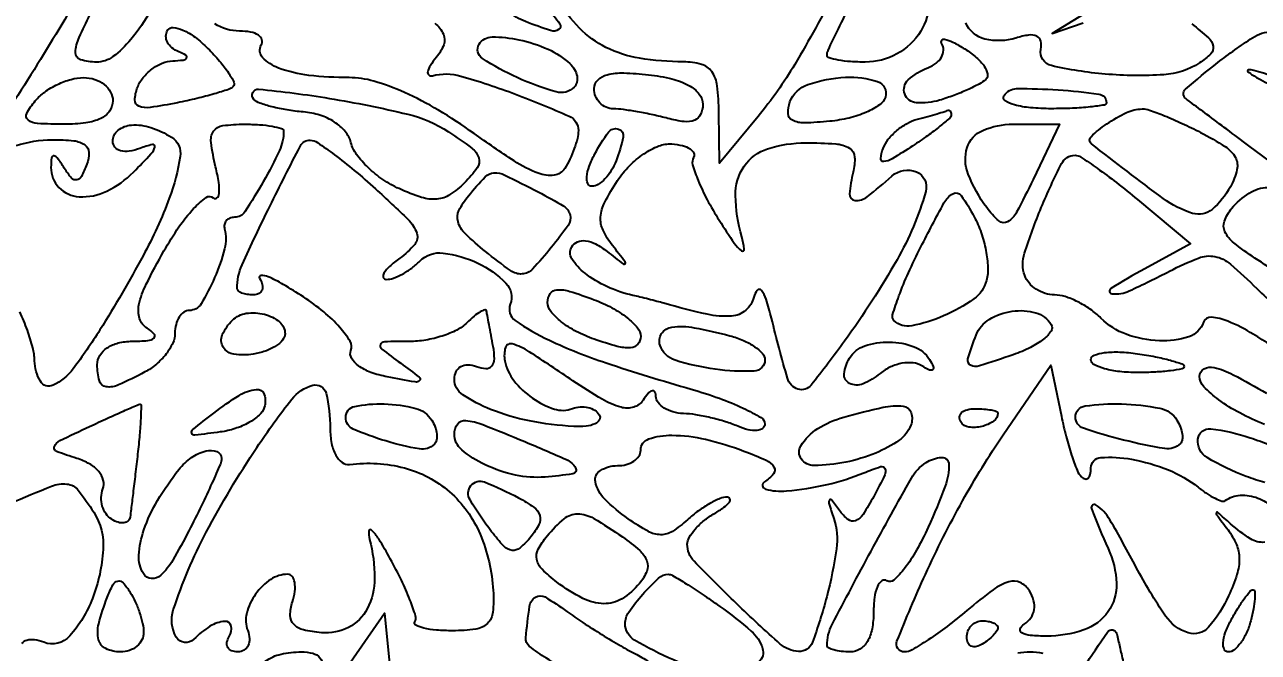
# Model space of a CAD drawing. Header units: inches. Extents: x -279 to 561, y -345 to 342.
# Drawn here: x -208.849 to -208.267, y -300.081 to -299.784 of the extents above; entities that cross this region are included whole.
import ezdxf

# ---------------------------------------------------------------- set-up
doc = ezdxf.new("R2010")
doc.units = ezdxf.units.IN
doc.header["$LTSCALE"] = 0.5
doc.header["$MEASUREMENT"] = 0
doc.layers.add('S-DIM', color=7, linetype='Continuous')
doc.styles.get("Standard").update_dxf_attribs({"font": 'arial.ttf'})
doc.dimstyles.get("Standard").update_dxf_attribs({"dimtxt": 0.18, "dimasz": 0.18, "dimexe": 0.18, "dimexo": 0.0625, "dimgap": 0.09, "dimtad": 0, "dimtih": 1, "dimtoh": 1, "dimzin": 0, "dimdsep": 46, "dimtxsty": 'Standard', "dimcen": 0.09, "dimadec": 0, "dimazin": 0, "dimtfac": 1, "dimtofl": 0, "dimtmove": 0, "dimatfit": 3, "dimfxl": 1, "dimtolj": 1, "dimtzin": 0, "dimarcsym": 0})

# ---------------------------------------------------------------- blocks, each defined once
blk = doc.blocks.new('*D1071')
at = {"color": 0, "linetype": 'ByBlock', "lineweight": -2, "transparency": 16777216}
for p, q in [((558.65223, 342.27878), (558.65223, 342.47294)), ((560.65223, 342.27878), (560.65223, 342.47294)), ((558.83223, 342.29294), (559.17223, 342.29294)), ((560.47223, 342.29294), (560.13223, 342.29294))]:
    blk.add_line(p, q, dxfattribs=at)
at = {"color": 0, "linetype": 'ByBlock', "transparency": 16777216}
for points in [[(558.83223, 342.32294), (558.83223, 342.26294), (558.65223, 342.29294)], [(560.47223, 342.32294), (560.47223, 342.26294), (560.65223, 342.29294)]]:
    blk.add_solid(points, dxfattribs=at)
at = {"layer": 'Defpoints', "color": 0, "linetype": 'ByBlock', "transparency": 16777216}
for p in [(560.65223, 342.29294), (558.65223, 342.21628), (560.65223, 342.21628)]:
    blk.add_point(p, dxfattribs=at)
at = {"layer": 'Defpoints', "color": 0, "ltscale": 0.5, "transparency": 16777216}
for p in [(-209.5, -305.36), (-209.5, -305.81), (-209.5, -305.81)]:
    blk.add_point(p, dxfattribs=at)
at = {"layer": 'S-DIM', "color": 0, "lineweight": -2, "ltscale": 0.5, "transparency": 16777216}
for p, q in [((-209.5, -305.18), (-209.5, -305)), ((-209.5625, -305.36), (-209.68, -305.36)), ((-209.5625, -305.81), (-209.68, -305.81)), ((-209.5, -305.99), (-209.5, -306.17))]:
    blk.add_line(p, q, dxfattribs=at)
at = {"layer": 'S-DIM', "color": 0, "ltscale": 0.5, "transparency": 16777216}
for points in [[(-209.53, -305.18), (-209.47, -305.18), (-209.5, -305.36)], [(-209.53, -305.99), (-209.47, -305.99), (-209.5, -305.81)]]:
    blk.add_solid(points, dxfattribs=at)
at = {"color": 0, "linetype": 'ByBlock', "transparency": 16777216, "insert": (559.65223, 342.29294), "char_height": 0.18, "attachment_point": 5}
blk.add_mtext('\\A1;2.0000', dxfattribs=at)
at = {"layer": 'S-DIM', "color": 0, "ltscale": 0.5, "transparency": 16777216, "insert": (-209.5, -305.585), "char_height": 0.18, "attachment_point": 5}
blk.add_mtext('\\A1;0.45', dxfattribs=at)

msp = doc.modelspace()

# ---------------------------------------------------------------- linework, layer by layer
for points in [[(-205.72684, -301.74723, -0.00001), (-206.54741, -301.74907, -0.000412), (-207.55736, -301.75049, -0.000144), (-209.00903, -301.75091), (-212.29486, -301.75091)], [(-212.24724, -301.73259), (-208.98522, -301.73443, -0.000146), (-207.54475, -301.73566, -0.000415), (-206.54191, -301.73765, -0.00001), (-205.72683, -301.73995, -0.41338)], [(-208.8206, -299.76514, -0.01157), (-208.84322, -299.80329, -0.004626), (-208.86787, -299.84196, -0.250576)], [(-208.46666, -299.76841, -0.017303), (-208.48575, -299.80318, -0.038837), (-208.5031, -299.82776), (-208.52131, -299.84974), (-208.52157, -299.82593, 0.026056), (-208.52237, -299.81331, 0.124576), (-208.52492, -299.80662, 0.175622), (-208.52982, -299.80318, 0.064669), (-208.53832, -299.80202, -0.039001), (-208.55903, -299.80028, -0.074865), (-208.57485, -299.79518, -0.083725), (-208.58732, -299.78613, -0.060627), (-208.59779, -299.77249, -0.02038)], [(-208.78963, -299.77788, -0.039888), (-208.79912, -299.7915, -0.059856), (-208.80753, -299.79954, -0.162266), (-208.81526, -299.80212, -0.074307), (-208.82285, -299.80099, -0.345846), (-208.82521, -299.79759, -0.093935), (-208.82343, -299.79048, -0.004962), (-208.81336, -299.76921, -0.015739)], [(-208.42251, -299.77375, -0.142613), (-208.42635, -299.78756, -0.12764), (-208.43754, -299.79823, -0.127767), (-208.4525, -299.80212, -0.017064), (-208.45942, -299.80188, -0.027804), (-208.46525, -299.80116, -0.026877), (-208.4696, -299.80013, -0.332466), (-208.47055, -299.79885, -0.110964), (-208.47004, -299.79657, -0.00249), (-208.46517, -299.78641, -0.005495), (-208.45926, -299.77456, -0.003675)], [(-208.34967, -299.77961), (-208.36432, -299.78857), (-208.34967, -299.78353, -0.014918)], [(-208.65558, -299.78379, -0.119306), (-208.6516, -299.78894, -0.196251), (-208.65144, -299.79393, -0.084786), (-208.65482, -299.7998, 0.027717), (-208.65773, -299.80372, 0.090516), (-208.65899, -299.80668, 0.287276), (-208.65846, -299.80817, 0.235796), (-208.65678, -299.80853, -0.133978), (-208.64336, -299.8087, -0.020088), (-208.61754, -299.81724, -0.015252), (-208.59221, -299.82765, -0.299603), (-208.58789, -299.83442, -0.056594), (-208.58837, -299.83818, -0.025464), (-208.5898, -299.84296, -0.024817), (-208.59184, -299.8479, -0.030921), (-208.59424, -299.85226, -0.22285), (-208.59933, -299.85551, -0.124583), (-208.60678, -299.85461, -0.053316), (-208.61823, -299.84875, -0.010747), (-208.63713, -299.83578, 0.021437), (-208.65393, -299.82477, 0.029362), (-208.66997, -299.81644, 0.033514), (-208.68439, -299.81113, 0.07158), (-208.69611, -299.80945, -0.028636), (-208.71506, -299.80836, -0.060631), (-208.72933, -299.80493, -0.115949), (-208.7369, -299.79989, -0.33859), (-208.73749, -299.79403, 0.218001), (-208.73718, -299.79155, 0.175901), (-208.73883, -299.78939, 0.097749), (-208.74254, -299.78794, 0.04492), (-208.74774, -299.78747, -0.143968), (-208.7595, -299.78401, -0.19168)], [(-208.29842, -299.78412, -0.01983), (-208.29061, -299.79064, -0.160964), (-208.28835, -299.79464, -0.251985), (-208.28944, -299.7982, -0.0511), (-208.29476, -299.80249, -0.128827), (-208.31164, -299.80808, -0.037257), (-208.33932, -299.80777, -0.035274), (-208.3647, -299.80378, -0.407841), (-208.36963, -299.79607, 0.110472), (-208.36969, -299.79217, 0.2317), (-208.37158, -299.78989, 0.144051), (-208.37542, -299.78936, 0.039947), (-208.38142, -299.79074, -0.137388), (-208.39601, -299.79124, -0.235554), (-208.4051, -299.78356, -0.15355)], [(-208.24447, -299.86169), (-208.27143, -299.84164, -0.000195), (-208.28196, -299.83379, -0.000279), (-208.29131, -299.82682, -0.000151), (-208.29921, -299.82092, -0.004237), (-208.30126, -299.81936, -0.470537), (-208.3014, -299.81494, -0.015951), (-208.28614, -299.80231, -0.020113), (-208.26977, -299.79063, -0.138627), (-208.26045, -299.78771, -0.083125)], [(-208.23356, -299.81616, -0.00985), (-208.26908, -299.80607, 0.102547), (-208.27166, -299.80583, 0.676216), (-208.2719, -299.80668, 0.039315), (-208.2672, -299.80971, 0.007333), (-208.25809, -299.81444, -0.000656)], [(-208.85312, -299.8415, -0.080787), (-208.8362, -299.83875, -0.024674), (-208.82595, -299.83926, -0.130005), (-208.82071, -299.84121, -0.238396), (-208.81882, -299.84478, -0.096623), (-208.8198, -299.85036, -0.027745), (-208.82238, -299.8561, -0.234956), (-208.8246, -299.85773, -0.265879), (-208.82703, -299.85684, -0.034191), (-208.83045, -299.85219, 0.01329), (-208.83374, -299.84729, 0.226719), (-208.83539, -299.84638, 0.398663), (-208.83647, -299.84729, 0.025581), (-208.83676, -299.8518, 0.198281), (-208.83297, -299.8613, 0.187715), (-208.82347, -299.86564, 0.127867), (-208.81034, -299.86302, 0.085107), (-208.79779, -299.85405, 0.006668), (-208.78955, -299.84549, 0.122551), (-208.78773, -299.84223, 0.567214), (-208.78886, -299.84105, 0.033075), (-208.79474, -299.84282, -0.050516), (-208.79982, -299.84417, -0.102582), (-208.80392, -299.84398, -0.15667), (-208.80655, -299.84232, -0.176317), (-208.80756, -299.83954, -0.227086), (-208.80505, -299.83429, -0.15308), (-208.79876, -299.83182, -0.09791), (-208.78963, -299.83297, -0.061342), (-208.77988, -299.83759, -0.299162), (-208.77576, -299.84672, -0.049593), (-208.7809, -299.86633, -0.035595), (-208.79328, -299.89355, -0.014717), (-208.81365, -299.92853, -0.022985), (-208.82632, -299.94693, -0.120299), (-208.83579, -299.95463, -0.389342), (-208.84174, -299.95279, -0.127834), (-208.84445, -299.94315, 0.05889), (-208.84531, -299.93696, 0.023119), (-208.84788, -299.92872, 0.0225), (-208.85151, -299.91997, 0.026078)], [(-208.25275, -299.94138, 0.013102), (-208.26939, -299.93055, 0.040347), (-208.28136, -299.92447, 0.073962), (-208.28926, -299.92252, 0.349015), (-208.29291, -299.9249, -0.237892), (-208.2998, -299.93174, -0.088737), (-208.3137, -299.93367, -0.077326), (-208.32936, -299.9306, -0.109822), (-208.3413, -299.923, 0.043528), (-208.34631, -299.9188, 0.036555), (-208.35226, -299.91524, 0.03807), (-208.35822, -299.9128, 0.078418), (-208.36319, -299.91201, -0.077375), (-208.36759, -299.91133, -0.067179), (-208.37182, -299.90932, -0.06947), (-208.37523, -299.90636, -0.096234), (-208.37725, -299.90286, -0.162339), (-208.37736, -299.89228, -0.021107), (-208.36944, -299.87081, -0.017687), (-208.35986, -299.84998, -0.283313), (-208.35353, -299.84608, -0.147827), (-208.35079, -299.84691, -0.007567), (-208.34305, -299.85223, -0.01152), (-208.33397, -299.85899, -0.008056), (-208.32404, -299.86701), (-208.29896, -299.88795), (-208.32065, -299.89969, 0.015287), (-208.33661, -299.90897, 0.718085), (-208.33602, -299.91147, 0.132114), (-208.32795, -299.91009, 0.011298), (-208.30892, -299.90079, -0.025021), (-208.29531, -299.89459, -0.144514), (-208.28753, -299.89389, -0.129341), (-208.28017, -299.89748, -0.018502), (-208.26777, -299.909, 0.029491), (-208.25856, -299.91718, 0.018299)], [(-208.26394, -300.02877, -0.163304), (-208.27078, -300.02709, -0.040978), (-208.28008, -300.02008, 0.002059), (-208.28618, -300.01469, 0.507008), (-208.2868, -300.01482, 0.269271), (-208.28669, -300.01574, 0.001572), (-208.28133, -300.02292, -0.061049), (-208.27737, -300.0298, -0.098058), (-208.276, -300.0364, -0.079892), (-208.27714, -300.04397, -0.029594), (-208.28103, -300.05406, -0.071205), (-208.29046, -300.06878, -0.297878), (-208.30008, -300.07154, -0.170968), (-208.31082, -300.06359, -0.026661), (-208.32462, -300.04061, 0.009096), (-208.33704, -300.0182, 0.1146), (-208.34361, -300.01118, 0.73185), (-208.34577, -300.0129, 0.015363), (-208.33788, -300.03173, -0.09677), (-208.33396, -300.04814, -0.165516), (-208.33789, -300.06151, -0.156985), (-208.3494, -300.07016, -0.085029), (-208.36705, -300.07308, -0.021432), (-208.37455, -300.07271, -0.101788), (-208.37864, -300.07147, -0.37485), (-208.37934, -300.06961, -0.16227), (-208.37753, -300.06739, 0.096734), (-208.37436, -300.06438, 0.116042), (-208.37281, -300.06058, 0.106517), (-208.37305, -300.05623, 0.071572), (-208.37504, -300.05165, 0.143998), (-208.37941, -300.04774, 0.190331), (-208.38468, -300.04737, 0.083483), (-208.39215, -300.0512, 0.014798), (-208.40452, -300.061, -0.012479), (-208.41387, -300.06848, -0.016459), (-208.42277, -300.07479, -0.013907), (-208.4304, -300.07953, -0.132807), (-208.43407, -300.08052, -0.529733), (-208.43753, -300.07543, -0.01245), (-208.42414, -300.04399, -0.019606), (-208.40662, -300.00923, -0.023462), (-208.38737, -299.97804), (-208.36489, -299.94516), (-208.35996, -299.96926, 0.013132), (-208.35774, -299.97881, 0.016125), (-208.35515, -299.9876, 0.014636), (-208.35255, -299.99477, 0.102381), (-208.35052, -299.99786, 0.130053), (-208.34881, -299.99885, 0.259236), (-208.34733, -299.99849, 0.155579), (-208.34632, -299.99671, 0.051774), (-208.34601, -299.99368, -0.394754), (-208.34142, -299.98878, -0.061239), (-208.32687, -299.98959, -0.051608), (-208.30945, -299.99461, -0.071624), (-208.29543, -300.00277, 0.021517), (-208.29131, -300.00576, 0.031565), (-208.28742, -300.00799, 0.032424), (-208.28419, -300.00933, 0.242959), (-208.28261, -300.00909, -0.144839), (-208.27554, -300.00661, -0.102208), (-208.26718, -300.0079, -0.110981), (-208.26053, -300.01225, -0.195221)], [(-208.26405, -299.97312, -0.027912), (-208.2758, -299.96774, -0.037414), (-208.28571, -299.96151, -0.041184), (-208.29275, -299.95536, -0.195084), (-208.29472, -299.9505, -0.26889), (-208.29262, -299.94688, -0.193848), (-208.28789, -299.94622, -0.060144), (-208.27885, -299.94969, -0.011), (-208.26317, -299.95842, 0.020587)], [(-208.2639, -300.00056, -0.023337), (-208.27275, -299.99769, -0.044373), (-208.29113, -299.98881, -0.290885), (-208.29553, -299.98009, -0.420135), (-208.28944, -299.97521, -0.051163), (-208.27091, -299.9794, -0.011387), (-208.26123, -299.9829, -0.011785)], [(-208.85614, -300.01048, -0.007827), (-208.83644, -300.00227, -0.12141), (-208.82923, -300.00128, -0.201545), (-208.82393, -300.00419, -0.028235), (-208.81657, -300.01462, -0.156915), (-208.81212, -300.03225, -0.075679), (-208.81716, -300.05526, -0.089045), (-208.82788, -300.07298, -0.313583), (-208.84013, -300.076, 0.05567), (-208.84449, -300.07486, 0.099731), (-208.84817, -300.07506, 0.14698), (-208.85059, -300.07653, 0.185433)], [(-208.70327, -300.09665), (-208.67935, -300.0622), (-208.67706, -300.08601, 0.028533)], [(-208.36043, -300.10478, -0.006913), (-208.33817, -300.07116, -0.64971), (-208.33383, -300.07195, -0.00371), (-208.33312, -300.07494, -0.000468), (-208.33166, -300.08142, -0.00055), (-208.32994, -300.08911, -0.000457)], [(-208.38055, -300.08098, -0.039451), (-208.3747, -300.08052, -0.053159), (-208.36879, -300.08115, -0.108544)]]:
    msp.add_lwpolyline(points, format="xyb")
for points in [[(-208.60243, -299.77648, -0.022736), (-208.59664, -299.78414, -0.425932), (-208.59719, -299.7868, -0.224183), (-208.60096, -299.78726, -0.011554), (-208.61282, -299.78302, -0.045844), (-208.61725, -299.78084, -0.052351), (-208.621, -299.77796, -0.059761), (-208.62357, -299.77486, -0.144282), (-208.62441, -299.77203, -0.217383), (-208.6222, -299.7672, -0.232619), (-208.61721, -299.76589, -0.115644), (-208.60991, -299.76923, -0.05453)], [(-208.75071, -299.81364, -0.116939), (-208.75296, -299.81503, -0.009318), (-208.75969, -299.81712, -0.012216), (-208.76791, -299.81929, -0.009057), (-208.77709, -299.8213, -0.013217), (-208.7899, -299.82351, -0.128723), (-208.79532, -299.82291, -0.325282), (-208.79719, -299.82, -0.078087), (-208.79592, -299.81405, -0.077896), (-208.79327, -299.80945, -0.062099), (-208.78915, -299.80546, -0.063014), (-208.78425, -299.80265, -0.08662), (-208.77931, -299.80154, 0.018402), (-208.77439, -299.80112, 0.21977), (-208.77281, -299.80015, 0.431679), (-208.77311, -299.7989, 0.035357), (-208.77647, -299.79725, -0.075424), (-208.77969, -299.79535, -0.103012), (-208.7818, -299.79274, -0.121836), (-208.78249, -299.78985, -0.136963), (-208.7817, -299.78711, -0.283138), (-208.77905, -299.78578, -0.08458), (-208.77449, -299.78697, -0.057249), (-208.76876, -299.79039, -0.033186), (-208.76273, -299.79567, -0.018686), (-208.75719, -299.80164, -0.030308), (-208.75301, -299.80714, -0.031071), (-208.75039, -299.81165, -0.323258)], [(-208.59193, -299.80282, -0.070757), (-208.58967, -299.80562, -0.088779), (-208.5885, -299.80873, -0.104175), (-208.58857, -299.81166, -0.139244), (-208.58986, -299.81397, -0.273147), (-208.59843, -299.81618, -0.03616), (-208.61675, -299.80943, -0.038185), (-208.63318, -299.80041, -0.406957), (-208.63469, -299.79365, -0.258897), (-208.62858, -299.79023, -0.053869), (-208.6159, -299.79155, -0.052125), (-208.60219, -299.79602, -0.082973)], [(-208.39564, -299.81027, -0.062778), (-208.39875, -299.81247, -0.016453), (-208.40424, -299.81516, -0.016447), (-208.41074, -299.81784, -0.016173), (-208.41744, -299.82011, -0.091571), (-208.42834, -299.82132, -0.296275), (-208.43388, -299.81713, -0.303834), (-208.43223, -299.81049, -0.093093), (-208.42298, -299.80479, 0.069897), (-208.41912, -299.80265, 0.100161), (-208.41653, -299.79973, 0.123686), (-208.41561, -299.79652, 0.147883), (-208.41642, -299.79349, -0.27983), (-208.41643, -299.79187, -0.323659), (-208.41504, -299.79127, -0.066307), (-208.41117, -299.79269, -0.018577), (-208.40557, -299.7959, -0.0371), (-208.40011, -299.7999, -0.065041), (-208.39637, -299.80405, -0.099755), (-208.39481, -299.80768, -0.265231)], [(-208.80756, -299.82044, -0.155054), (-208.80909, -299.82523, -0.127596), (-208.81321, -299.82871, -0.080891), (-208.82025, -299.83079, -0.031255), (-208.83044, -299.83143, -0.012361), (-208.84314, -299.83111, -0.15744), (-208.84755, -299.82944, -0.362514), (-208.84818, -299.82634, -0.049622), (-208.84419, -299.82044, -0.063393), (-208.83969, -299.81623, -0.044279), (-208.83371, -299.81268, -0.044533), (-208.82725, -299.81025, -0.067559), (-208.82132, -299.80945, -0.078397), (-208.81606, -299.81028, -0.090529), (-208.8116, -299.81268, -0.100781), (-208.80862, -299.81625, -0.124374)], [(-208.52916, -299.82209, -0.106143), (-208.53018, -299.82684, -0.193792), (-208.533, -299.82954, -0.125814), (-208.53796, -299.8302, -0.035852), (-208.54565, -299.82872, 0.011611), (-208.55263, -299.82702, 0.010252), (-208.55998, -299.82557, 0.010353), (-208.56666, -299.82453, 0.030524), (-208.57129, -299.8242, -0.102743), (-208.57479, -299.82343, -0.097674), (-208.57776, -299.82133, -0.095876), (-208.57975, -299.81822, -0.094919), (-208.58045, -299.81458, -0.203909), (-208.57875, -299.81058, -0.12998), (-208.57426, -299.80808, -0.069314), (-208.56647, -299.80722, -0.022147), (-208.55481, -299.80806, -0.030046), (-208.54374, -299.81003, -0.066213), (-208.53575, -299.81312, -0.098639), (-208.53089, -299.81718, -0.170803)], [(-208.44303, -299.8186, -0.163074), (-208.44578, -299.82229, -0.048786), (-208.45197, -299.82575, -0.043201), (-208.46014, -299.8285, -0.03522), (-208.46923, -299.83005, -0.017396), (-208.48121, -299.83082, -0.121143), (-208.4869, -299.82959, -0.277676), (-208.48896, -299.82642, -0.100458), (-208.48803, -299.8209, -0.221847), (-208.47954, -299.8127, -0.070179), (-208.4618, -299.80927, -0.093805), (-208.44668, -299.81134, -0.412444)], [(-208.64918, -299.83498, -0.016534), (-208.63819, -299.84272, -0.156272), (-208.6349, -299.84737, -0.235449), (-208.63565, -299.85206, -0.041274), (-208.6416, -299.85909, -0.05191), (-208.64846, -299.86466, -0.12279), (-208.65464, -299.8668, -0.101075), (-208.66186, -299.86598, -0.028465), (-208.67249, -299.86185, -0.043666), (-208.68013, -299.85753, -0.040344), (-208.68712, -299.85184, -0.042847), (-208.69252, -299.84572, -0.095379), (-208.69518, -299.84014, 0.110936), (-208.6979, -299.83488, 0.075265), (-208.70297, -299.8304, 0.066688), (-208.70981, -299.82719, 0.055973), (-208.71767, -299.82564, -0.019108), (-208.7253, -299.82471, -0.022565), (-208.73242, -299.82324, -0.022187), (-208.73823, -299.82148, -0.115625), (-208.74104, -299.81969, -0.697417), (-208.73875, -299.81491, -0.018037), (-208.70537, -299.81923, -0.017151), (-208.66842, -299.82669, -0.086842)], [(-208.33868, -299.82127, -0.370475), (-208.33965, -299.82239, -0.010858), (-208.34634, -299.82327, -0.016855), (-208.35476, -299.8239, -0.01019), (-208.36476, -299.8241, -0.022189), (-208.3745, -299.82367, -0.044643), (-208.38206, -299.82231, -0.075366), (-208.38652, -299.82033, -0.409969), (-208.38706, -299.81799, -0.25781), (-208.38107, -299.81463, -0.018882), (-208.36153, -299.81521, -0.017887), (-208.34221, -299.81721, -0.374035)], [(-208.41194, -299.82692, -0.215439), (-208.41266, -299.82851, -0.010136), (-208.41726, -299.83239, -0.015179), (-208.42311, -299.83685, -0.01018), (-208.43004, -299.8416, -0.008614), (-208.4398, -299.84775, -0.114505), (-208.44381, -299.84907, -0.474408), (-208.44523, -299.84762, -0.06381), (-208.44407, -299.84286, -0.07635), (-208.44162, -299.83856, -0.048783), (-208.43761, -299.83442, -0.047908), (-208.43277, -299.83105, -0.06364), (-208.4278, -299.82903, 0.002583), (-208.423, -299.82773, 0.003451), (-208.41865, -299.8265, 0.00242), (-208.41502, -299.82542, 0.035445), (-208.41378, -299.82495, -0.151297), (-208.41308, -299.82486, -0.165429), (-208.41248, -299.82518, -0.121682), (-208.41208, -299.8259, -0.066217)], [(-208.29424, -299.83534, -0.022531), (-208.28268, -299.84199, -0.126356), (-208.27785, -299.84716, -0.18784), (-208.2771, -299.85291, -0.062424), (-208.28021, -299.86098, -0.094321), (-208.28882, -299.87164, -0.25635), (-208.29802, -299.87352, -0.084662), (-208.3119, -299.86648, -0.0063), (-208.3458, -299.84065, -0.456828), (-208.34596, -299.83733, -0.040658), (-208.33859, -299.83133, -0.039608), (-208.32925, -299.82596, -0.10637), (-208.32183, -299.82421, -0.089517), (-208.31839, -299.82477, -0.011339), (-208.31131, -299.82743, -0.013006), (-208.30299, -299.83104, -0.010476)], [(-208.72697, -299.83474, -0.108307), (-208.72895, -299.84378, -0.02159), (-208.73655, -299.85857, -0.016237), (-208.74526, -299.87276, -0.252139), (-208.75013, -299.87538, 0.093154), (-208.75236, -299.8758, 0.123568), (-208.75405, -299.877, 0.130959), (-208.7549, -299.87878, 0.111678), (-208.75483, -299.88088, -0.129366), (-208.75482, -299.89019, -0.03778), (-208.75953, -299.90386, -0.03449), (-208.76591, -299.91624, -0.262145), (-208.77143, -299.91934, 0.154695), (-208.77403, -299.92017, 0.097793), (-208.77625, -299.92249, 0.080188), (-208.77775, -299.92597, 0.0618), (-208.77826, -299.93007, -0.109236), (-208.77929, -299.93474, -0.055878), (-208.78242, -299.93988, -0.051633), (-208.78701, -299.94469, -0.053689), (-208.79243, -299.94839, -0.015936), (-208.80485, -299.95453, -0.145547), (-208.81076, -299.95536, -0.298334), (-208.8139, -299.95254, -0.065247), (-208.81489, -299.94498, -0.135916), (-208.81367, -299.94059, -0.109875), (-208.81029, -299.93703, -0.088664), (-208.80502, -299.9347, -0.058106), (-208.7984, -299.93388, 0.017861), (-208.7911, -299.93357, 0.159987), (-208.78818, -299.93235, 0.426911), (-208.78809, -299.93048, 0.062442), (-208.79135, -299.92778, -0.175963), (-208.79491, -299.92317, -0.131299), (-208.79522, -299.9167, -0.062256), (-208.7918, -299.90696, -0.013588), (-208.78343, -299.89125, -0.021201), (-208.77635, -299.87993, -0.036941), (-208.76943, -299.87129, -0.045859), (-208.76355, -299.86602, -0.361386), (-208.76015, -299.86621, 0.380998), (-208.75842, -299.86625, 0.199747), (-208.75738, -299.86418, 0.057548), (-208.75759, -299.85896, 0.020082), (-208.75905, -299.85157, -0.024196), (-208.76123, -299.84005, -0.185381), (-208.76001, -299.83478, -0.214103), (-208.7557, -299.83211, -0.033163), (-208.74543, -299.83143, -0.016914), (-208.73835, -299.83167, -0.027571), (-208.73239, -299.8324, -0.026493), (-208.72795, -299.83345, -0.333316)], [(-208.37335, -299.85754, -0.009802), (-208.38109, -299.87298, -0.136242), (-208.38532, -299.87748, -0.328468), (-208.38946, -299.87711, -0.053788), (-208.39521, -299.87079, -0.0631), (-208.40395, -299.85499, -0.173122), (-208.40441, -299.84244, -0.219086), (-208.39705, -299.83434, -0.100764), (-208.38276, -299.83143), (-208.3609, -299.83143)], [(-208.57007, -299.84869, -0.045871), (-208.57234, -299.8533, -0.052368), (-208.57533, -299.85719, -0.059778), (-208.57855, -299.85986, -0.144219), (-208.58149, -299.86073, -0.301931), (-208.58339, -299.85947, -0.122555), (-208.58389, -299.85624, -0.067322), (-208.58277, -299.85132, -0.033165), (-208.58011, -299.84545, -0.035254), (-208.57368, -299.83524, -0.323285), (-208.56898, -299.83371, -0.38544), (-208.56675, -299.83757, -0.038359)], [(-208.6836, -299.86196, -0.008692), (-208.66825, -299.87641, -0.116221), (-208.66412, -299.88289, -0.266838), (-208.66511, -299.88817, -0.058035), (-208.67218, -299.89471, 0.023617), (-208.67694, -299.89856, 0.069095), (-208.67968, -299.90176, 0.226517), (-208.67992, -299.90371, 0.322753), (-208.67856, -299.90469, 0.088347), (-208.67516, -299.90408, 0.036348), (-208.67089, -299.90215, 0.034524), (-208.66649, -299.89935, 0.037406), (-208.66265, -299.89604, -0.230187), (-208.65166, -299.89224, -0.081864), (-208.63526, -299.89701, -0.088139), (-208.62208, -299.90647, -0.292771), (-208.62002, -299.91644, 0.344536), (-208.61768, -299.9241, 0.042861), (-208.60157, -299.93341, 0.029711), (-208.57483, -299.94407, 0.009974), (-208.53466, -299.95649, -0.01619), (-208.52132, -299.9608, -0.024607), (-208.51008, -299.96547, -0.021707), (-208.50161, -299.96995, -0.26625), (-208.49986, -299.97301, -0.246005), (-208.50092, -299.97502, -0.132705), (-208.50363, -299.97599, -0.079519), (-208.50777, -299.97565, -0.041631), (-208.51268, -299.97401, 0.026706), (-208.51852, -299.97187, 0.017091), (-208.5255, -299.96997, 0.017174), (-208.53249, -299.96859, 0.030501), (-208.53832, -299.968, -0.056815), (-208.54323, -299.96724, -0.073286), (-208.54741, -299.96541, -0.089776), (-208.55024, -299.96283, -0.160969), (-208.55126, -299.9599, 0.120854), (-208.5518, -299.95782, 0.3529), (-208.55308, -299.95728, 0.147367), (-208.555, -299.95852, 0.034501), (-208.55729, -299.96165, -0.180401), (-208.56171, -299.96499, -0.14109), (-208.56776, -299.96506, -0.066683), (-208.57664, -299.96128, -0.015152), (-208.59048, -299.95249, 0.005182), (-208.61107, -299.93882, 0.073041), (-208.61911, -299.93514, 0.414575), (-208.62231, -299.93689, 0.120726), (-208.62257, -299.94312, 0.117948), (-208.61828, -299.95241, 0.072315), (-208.60949, -299.96075, 0.075786), (-208.59922, -299.96588, 0.171221), (-208.59065, -299.96565, -0.074275), (-208.58703, -299.96484, -0.075515), (-208.58334, -299.96514, -0.08185), (-208.58017, -299.96646, -0.115234), (-208.57802, -299.96863, -0.265129), (-208.57794, -299.97094, -0.167457), (-208.57996, -299.97284, -0.083107), (-208.58424, -299.97397, -0.036768), (-208.5901, -299.97408, -0.034864), (-208.61093, -299.97148, -0.045965), (-208.62927, -299.96608, -0.054041), (-208.64246, -299.95912, -0.249245), (-208.64638, -299.95174, -0.111585), (-208.64558, -299.9482, -0.152811), (-208.64337, -299.94582, -0.137973), (-208.64, -299.94497, -0.084632), (-208.63596, -299.94578, 0.078244), (-208.63149, -299.94673, 0.235762), (-208.62871, -299.94553, 0.178288), (-208.62751, -299.9422, 0.045108), (-208.62807, -299.93639, -0.000424), (-208.62909, -299.93102, -0.000507), (-208.63003, -299.92597, -0.000435), (-208.63082, -299.92171, -0.003359), (-208.63117, -299.91971, 0.43315), (-208.63206, -299.91912, 0.074783), (-208.63415, -299.91996, 0.042818), (-208.63711, -299.92206, 0.020759), (-208.64052, -299.9252, -0.080133), (-208.6452, -299.92858, -0.037824), (-208.65209, -299.93141, -0.03623), (-208.65993, -299.93335, -0.042393), (-208.66757, -299.93399, 0.006342), (-208.67938, -299.93414, 0.298615), (-208.68126, -299.93545, 0.335559), (-208.6807, -299.93754, 0.007275), (-208.67173, -299.94429, -0.005963), (-208.66294, -299.95088, -0.451929), (-208.66284, -299.95245, -0.245651), (-208.6649, -299.95311, -0.003474), (-208.67809, -299.95068, -0.04046), (-208.68577, -299.94856, -0.068933), (-208.69164, -299.94544, -0.101092), (-208.69494, -299.94185, -0.231052), (-208.69525, -299.93827, 0.231652), (-208.69564, -299.9339, 0.044909), (-208.70047, -299.92733, 0.039419), (-208.70803, -299.92002, 0.027333), (-208.71761, -299.91297, 0.011918), (-208.72714, -299.90705, 0.031994), (-208.73426, -299.90344, 0.109071), (-208.73763, -299.9028, 0.577367), (-208.73833, -299.9041, -0.074847), (-208.73703, -299.90713, -0.151685), (-208.73715, -299.90969, -0.18743), (-208.73863, -299.91138, -0.121154), (-208.74119, -299.91201, -0.037528), (-208.74417, -299.91179, -0.056348), (-208.74667, -299.91112, -0.073977), (-208.74839, -299.91013, -0.228936), (-208.74895, -299.90896, -0.106711), (-208.74655, -299.89785, -0.008295), (-208.73348, -299.8702, -0.004645), (-208.71908, -299.84169, -0.290562), (-208.71441, -299.83897, -0.141244), (-208.711, -299.84009, -0.010616), (-208.70299, -299.84581, -0.014003), (-208.69362, -299.85322, -0.010171)], [(-208.5335, -299.84716, 0.213691), (-208.53395, -299.85058, 0.024581), (-208.53132, -299.85807, 0.026156), (-208.52708, -299.86709, 0.018442), (-208.52143, -299.87677, 0.007147), (-208.51436, -299.88758, 0.087015), (-208.51093, -299.89113, 0.651856), (-208.50963, -299.89038, 0.042279), (-208.51078, -299.88454, -0.064433), (-208.51373, -299.86506, -0.156032), (-208.50964, -299.85125, -0.1678), (-208.49859, -299.84301, -0.077247), (-208.48062, -299.84022, -0.016938), (-208.46646, -299.8407, -0.122661), (-208.46002, -299.84277, -0.241245), (-208.45754, -299.84691, -0.08111), (-208.45822, -299.85414, 0.044126), (-208.45993, -299.8643, 0.409429), (-208.45734, -299.86739, 0.192628), (-208.45159, -299.86571, 0.017533), (-208.43995, -299.85589, -0.291845), (-208.42838, -299.85393, -0.379122), (-208.42396, -299.86319, -0.059738), (-208.43752, -299.89542, -0.027319), (-208.46228, -299.93385, -0.011387), (-208.47803, -299.95457, -0.310197), (-208.48426, -299.95648, -0.252626), (-208.48922, -299.95138, -0.008313), (-208.49676, -299.923, 0.015153), (-208.49929, -299.91398, 0.098658), (-208.50154, -299.90986, 0.465146), (-208.50346, -299.90986, 0.117673), (-208.50508, -299.91306, -0.158445), (-208.50888, -299.91928, -0.161208), (-208.51559, -299.92202, -0.072437), (-208.52711, -299.92113, -0.013885), (-208.54748, -299.91596, 0.004231), (-208.55082, -299.91504, 0.00251), (-208.55481, -299.914, 0.002511), (-208.5588, -299.91301, 0.004323), (-208.56213, -299.91222, -0.05085), (-208.57439, -299.90811, -0.061484), (-208.58473, -299.90179, -0.081546), (-208.59093, -299.89496, -0.289681), (-208.59099, -299.88931, -0.153561), (-208.58824, -299.88693, -0.135509), (-208.58447, -299.88641, -0.09177), (-208.57975, -299.88794, -0.041644), (-208.5743, -299.89151, 0.00189), (-208.56666, -299.89744, 0.392716), (-208.56579, -299.89736, 0.361244), (-208.56576, -299.89645, 0.001813), (-208.57178, -299.88869, -0.055477), (-208.57625, -299.88145, -0.130435), (-208.5774, -299.87525, -0.100811), (-208.57541, -299.86828, -0.025407), (-208.56943, -299.85805, -0.049909), (-208.56383, -299.85112, -0.049501), (-208.55695, -299.84542, -0.053956), (-208.5499, -299.8417, -0.113741), (-208.54381, -299.84077, -0.039713), (-208.53882, -299.84154, -0.080413), (-208.53516, -299.84307, -0.142934), (-208.53338, -299.84504, -0.255758)], [(-208.60679, -299.86341, -0.016261), (-208.59481, -299.87013, -0.20241), (-208.59182, -299.87425, -0.212324), (-208.59277, -299.87917, -0.018033), (-208.60068, -299.8897, -0.018486), (-208.60953, -299.89983, -0.191697), (-208.61445, -299.90213, -0.172163), (-208.61988, -299.90056, -0.014325), (-208.63172, -299.89152, -0.021547), (-208.64121, -299.88313, -0.127493), (-208.64465, -299.87753, -0.189993), (-208.64422, -299.87215, -0.059678), (-208.63976, -299.86523, -0.016266), (-208.63184, -299.8563, -0.191756), (-208.62771, -299.85439, -0.12828), (-208.62266, -299.85541, -0.005858)], [(-208.24093, -299.86997, -0.037783), (-208.23434, -299.8756, -0.174461), (-208.23222, -299.88006, -0.155228), (-208.23331, -299.88516, -0.02822), (-208.23864, -299.89338, -0.031163), (-208.24544, -299.90156, -0.195708), (-208.25029, -299.90378, -0.142225), (-208.25618, -299.90233, -0.01417), (-208.26868, -299.89463, -0.022547), (-208.2786, -299.88748, -0.115988), (-208.28277, -299.8822, -0.197372), (-208.28302, -299.87714, -0.088215), (-208.27966, -299.87123, -0.079763), (-208.27133, -299.86393, -0.132595), (-208.26245, -299.86123, -0.115063), (-208.25251, -299.86321, -0.051426)], [(-208.3953, -299.90518, -0.175615), (-208.4013, -299.91389, -0.052893), (-208.41552, -299.92192, -0.053103), (-208.43058, -299.92661, -0.250411), (-208.43896, -299.92407, -0.277848), (-208.43961, -299.92146, -0.013068), (-208.4366, -299.91252, -0.018375), (-208.43216, -299.90165, -0.011834), (-208.42626, -299.88938, -0.005116), (-208.41538, -299.86859, -0.141837), (-208.41113, -299.86424, -0.386786), (-208.40723, -299.86512, -0.029545), (-208.40109, -299.87513, -0.040904), (-208.39783, -299.88264, -0.034394), (-208.39561, -299.89103, -0.035767), (-208.39465, -299.89901, -0.075926)], [(-208.55847, -299.93156, -0.178328), (-208.55984, -299.93528, -0.203751), (-208.56321, -299.93696, -0.082792), (-208.56955, -299.9363, -0.016481), (-208.58045, -299.9329, -0.03658), (-208.58886, -299.92925, -0.046309), (-208.59597, -299.92465, -0.053541), (-208.6009, -299.91983, -0.174244), (-208.60243, -299.9156, -0.147266), (-208.60117, -299.91141, -0.235471), (-208.598, -299.90958, -0.091115), (-208.59188, -299.91032, -0.014594), (-208.58045, -299.91426, -0.033504), (-208.57204, -299.91809, -0.043001), (-208.56493, -299.92276, -0.049008), (-208.55996, -299.92753, -0.178906)], [(-208.36476, -299.92595, -0.293569), (-208.36482, -299.92905, -0.077315), (-208.36833, -299.93287, -0.053478), (-208.37452, -299.93681, -0.031111), (-208.38265, -299.94022, -0.006815), (-208.39863, -299.94555, -0.201641), (-208.4028, -299.94518, -0.359999), (-208.40405, -299.94216, -0.016818), (-208.40017, -299.93093, -0.166429), (-208.394, -299.92355, -0.101621), (-208.38319, -299.9197, -0.104806), (-208.37201, -299.92047, -0.186919)], [(-208.7263, -299.93033, -0.176793), (-208.72743, -299.93331, -0.071711), (-208.73075, -299.93619, -0.058813), (-208.73561, -299.93856, -0.045257), (-208.74134, -299.94, -0.077087), (-208.7504, -299.94001, -0.220835), (-208.75552, -299.93661, -0.247392), (-208.75589, -299.93086, -0.09135), (-208.75114, -299.92397, -0.160795), (-208.74463, -299.92069, -0.099887), (-208.736, -299.92114, -0.110627), (-208.72887, -299.92477, -0.226966)], [(-208.51634, -299.93128, -0.036904), (-208.51003, -299.93349, -0.048477), (-208.5047, -299.93644, -0.057338), (-208.50101, -299.93966, -0.186766), (-208.49986, -299.94264, -0.401617), (-208.50494, -299.94795, -0.045027), (-208.52329, -299.94709, -0.041988), (-208.54226, -299.94283, -0.241795), (-208.54936, -299.93582, -0.230808), (-208.5486, -299.93029, -0.214184), (-208.54371, -299.92723, -0.079984), (-208.5332, -299.92748, -0.019814)], [(-208.42223, -299.94245, -0.028921), (-208.42039, -299.94587, -0.337512), (-208.42069, -299.94726, -0.297903), (-208.4222, -299.94746, -0.025541), (-208.42579, -299.94548, 0.114604), (-208.42995, -299.94408, 0.069449), (-208.43517, -299.9443, 0.063768), (-208.44061, -299.94602, 0.064538), (-208.44541, -299.94906, -0.0747), (-208.45357, -299.95399, -0.218235), (-208.45998, -299.95376, -0.315081), (-208.46244, -299.94922, -0.110053), (-208.45987, -299.94181, -0.173294), (-208.45269, -299.93608, -0.087217), (-208.4411, -299.93424, -0.086457), (-208.42948, -299.93647, -0.165262)], [(-208.30205, -299.94581, -0.360284), (-208.30298, -299.94693, -0.014861), (-208.30851, -299.94781, -0.019939), (-208.3156, -299.94844, -0.012096), (-208.32403, -299.94865, -0.026053), (-208.33245, -299.94821, -0.041208), (-208.33955, -299.94687, -0.049958), (-208.34457, -299.94493, -0.282744), (-208.34601, -299.94259, -0.314934), (-208.34453, -299.94047, -0.055623), (-208.33955, -299.93926, -0.042928), (-208.33245, -299.93896, -0.025568), (-208.32403, -299.93976, -0.011827), (-208.3156, -299.9412, -0.018975), (-208.30851, -299.94287, -0.013551), (-208.30295, -299.94456, -0.322443)], [(-208.70499, -299.97504, 0.046455), (-208.70434, -299.98207, 0.077168), (-208.70236, -299.98767, 0.108739), (-208.69939, -299.99112, 0.195673), (-208.69584, -299.99206, -0.095733), (-208.67, -299.99365, -0.117508), (-208.64869, -300.00493, -0.11348), (-208.63424, -300.02498, -0.084921), (-208.62805, -300.05158, -0.039968), (-208.62826, -300.06175, -0.174641), (-208.63081, -300.06709, -0.162606), (-208.63632, -300.06979, -0.033528), (-208.64725, -300.07053, -0.019374), (-208.65487, -300.07023, -0.038254), (-208.66085, -300.0693, -0.058877), (-208.66455, -300.06796, -0.440202), (-208.66501, -300.06636, 0.218963), (-208.66466, -300.06352, 0.015857), (-208.66736, -300.05589, 0.019875), (-208.67138, -300.04668, 0.0136), (-208.67664, -300.03656, 0.010422), (-208.68208, -300.0272, 0.068015), (-208.68551, -300.02299, 0.629333), (-208.6868, -300.02349, 0.084392), (-208.68644, -300.0274, -0.064709), (-208.68401, -300.0457, -0.120026), (-208.68749, -300.06017, -0.15757), (-208.69632, -300.06896, -0.139205), (-208.7091, -300.07148, -0.037279), (-208.71763, -300.07012, -0.146829), (-208.72219, -300.06749, -0.194739), (-208.72383, -300.06329, -0.07364), (-208.7228, -300.05694, 0.042896), (-208.72168, -300.05194, 0.076049), (-208.72174, -300.04772, 0.11818), (-208.72293, -300.04494, 0.237442), (-208.72501, -300.04389, 0.148193), (-208.73306, -300.04632, 0.090983), (-208.74022, -300.05327, 0.091927), (-208.7444, -300.06224, 0.156024), (-208.74393, -300.07042, -0.076139), (-208.74309, -300.07428, -0.124512), (-208.74371, -300.07755, -0.152158), (-208.74566, -300.07971, -0.134231), (-208.7486, -300.08052, -0.095723), (-208.75151, -300.07996, -0.173661), (-208.7533, -300.07837, -0.171987), (-208.75369, -300.07599, -0.093667), (-208.75262, -300.07319, 0.190835), (-208.75174, -300.06829, 0.379323), (-208.75466, -300.06609, 0.121395), (-208.76172, -300.06844, 0.055572), (-208.76934, -300.07454, -0.489428), (-208.77761, -300.0735, -0.216564), (-208.77901, -300.06067, -0.041907), (-208.76345, -300.02398, -0.026339), (-208.73958, -299.98396, -0.017706), (-208.72314, -299.96121, -0.165832), (-208.71318, -299.95467, -0.419577), (-208.70695, -299.95843, -0.058564)], [(-208.73609, -299.96513, -0.132487), (-208.73852, -299.96882, -0.054411), (-208.74344, -299.97231, -0.048711), (-208.74984, -299.9751, -0.044717), (-208.75685, -299.9767, -0.004352), (-208.76881, -299.97821, -0.352346), (-208.77029, -299.97728, -0.317573), (-208.76978, -299.97551, -0.003924), (-208.75994, -299.96777, -0.026133), (-208.74797, -299.95947, -0.111338), (-208.7398, -299.95666, -0.353522), (-208.73611, -299.95902, -0.16138)], [(-208.79584, -299.98711, -0.000504), (-208.79696, -299.99666, -0.0006), (-208.79803, -300.00567, -0.000518), (-208.79895, -300.01326, -0.003903), (-208.79942, -300.01685, -0.170137), (-208.80037, -300.0187, -0.159819), (-208.80229, -300.01961, -0.110531), (-208.80501, -300.01935, -0.059752), (-208.80806, -300.01794, -0.102598), (-208.81077, -300.01537, -0.081604), (-208.81252, -300.01172, -0.078605), (-208.81304, -300.00758, -0.083997), (-208.81223, -300.00357, 0.160612), (-208.81204, -299.9995, 0.109559), (-208.81423, -299.99538, 0.084989), (-208.81859, -299.99175, 0.056902), (-208.82455, -299.98915, -0.017614), (-208.83408, -299.98587, -0.417717), (-208.83511, -299.98351, -0.18599), (-208.83258, -299.98079, -0.005748), (-208.81855, -299.97411, -0.001659), (-208.81, -299.9702, -0.002493), (-208.80252, -299.96684, -0.001001), (-208.79608, -299.96401, -0.056222), (-208.79483, -299.96363, -0.476823), (-208.79421, -299.96416, -0.005388), (-208.79441, -299.97039, -0.011397), (-208.79491, -299.978, -0.006629)], [(-208.65707, -299.97111, -0.049941), (-208.65549, -299.97436, -0.060114), (-208.6547, -299.97767, -0.070891), (-208.65478, -299.98053, -0.155258), (-208.65578, -299.98246, -0.243045), (-208.66283, -299.98471, -0.031129), (-208.67881, -299.98096, -0.030428), (-208.69409, -299.97532, -0.297421), (-208.69767, -299.96983, -0.356427), (-208.69344, -299.96465, -0.058266), (-208.67956, -299.96347, -0.053943), (-208.66465, -299.96556, -0.194939)], [(-208.431, -299.97357, -0.149313), (-208.43645, -299.98055, -0.05465), (-208.44756, -299.98665, -0.049153), (-208.4617, -299.99095, -0.046644), (-208.47666, -299.9925, -0.247016), (-208.48268, -299.98941, -0.299138), (-208.48288, -299.98319, -0.11554), (-208.4749, -299.97513, -0.072095), (-208.46269, -299.96973, -0.012805), (-208.44406, -299.96503, -0.08568), (-208.43456, -299.96455, -0.291754), (-208.43084, -299.96761, -0.17194)], [(-208.38997, -299.96775, -0.242453), (-208.39194, -299.97158, -0.095999), (-208.39749, -299.97411, -0.093664), (-208.40368, -299.97442, -0.223667), (-208.40745, -299.97197, -0.158515), (-208.40803, -299.96961, -0.191218), (-208.40704, -299.96757, -0.126631), (-208.40444, -299.96619, -0.059057), (-208.40063, -299.96574, -0.017729), (-208.39654, -299.96589, -0.028836), (-208.3931, -299.96633, -0.02859), (-208.39054, -299.96697, -0.328686)], [(-208.30541, -299.97111, -0.045597), (-208.3038, -299.97434, -0.056853), (-208.30295, -299.97758, -0.067738), (-208.30292, -299.98035, -0.166259), (-208.30381, -299.98215, -0.240571), (-208.31115, -299.98453, -0.021809), (-208.33062, -299.98053, -0.020584), (-208.3496, -299.97492, -0.320964), (-208.35333, -299.96971, -0.37386), (-208.34873, -299.96441, -0.042272), (-208.33154, -299.96346, -0.041297), (-208.31354, -299.96549, -0.208665)], [(-208.61318, -299.98124, -0.006274), (-208.59348, -299.98976, -0.158931), (-208.58919, -299.99365, -0.523431), (-208.59053, -299.99645, -0.021557), (-208.6036, -299.998, -0.071844), (-208.61761, -299.99705, -0.057932), (-208.63192, -299.99218, -0.063671), (-208.64291, -299.98514, -0.221859), (-208.64638, -299.97769, -0.160853), (-208.64481, -299.97292, -0.265827), (-208.64103, -299.97127, -0.066725), (-208.63296, -299.97324, -0.005712)], [(-208.50974, -299.9857, -0.01612), (-208.49934, -299.99004, -0.140681), (-208.49557, -299.99326, -0.332456), (-208.49576, -299.99647, -0.076227), (-208.50011, -300.00028, 0.651113), (-208.49959, -300.00368, 0.089573), (-208.48964, -300.00455, 0.033717), (-208.4705, -300.0015, 0.041061), (-208.45322, -299.996, -0.017964), (-208.44529, -299.99307, -0.390421), (-208.44322, -299.99401, -0.217827), (-208.44331, -299.99701, -0.008371), (-208.44851, -300.00713, -0.02132), (-208.45352, -300.0156, -0.152893), (-208.45714, -300.01859, -0.272802), (-208.46061, -300.01808, -0.068538), (-208.46471, -300.01374, 0.009442), (-208.46837, -300.0088, 0.504852), (-208.46938, -300.00882, 0.230982), (-208.46963, -300.01038, 0.005605), (-208.46738, -300.01753, -0.114109), (-208.46612, -300.03181, -0.02981), (-208.47068, -300.05453, -0.024136), (-208.47747, -300.076, -0.32582), (-208.48394, -300.0803, -0.171789), (-208.4926, -300.07681, -0.010616), (-208.5133, -300.0577, -0.009982), (-208.53329, -300.03768, -0.193442), (-208.53649, -300.0297, -0.134905), (-208.5356, -300.02647, -0.046661), (-208.53272, -300.02252, -0.042274), (-208.52858, -300.01855, -0.037892), (-208.52367, -300.01517, 0.022258), (-208.51917, -300.01227, 0.071636), (-208.5166, -300.00983, 0.271559), (-208.51639, -300.00832, 0.294457), (-208.5176, -300.00748, 0.107901), (-208.52099, -300.0081, 0.029715), (-208.52588, -300.01051, 0.028565), (-208.53125, -300.01396, 0.026398), (-208.53633, -300.0181, -0.040157), (-208.54354, -300.02364, -0.148536), (-208.549, -300.02521, -0.124849), (-208.55496, -300.0236, -0.02485), (-208.56438, -300.01768, -0.0428), (-208.57546, -300.00841, -0.148263), (-208.57985, -300.00027, -0.316654), (-208.57747, -299.99484, -0.13686), (-208.56946, -299.9926, 0.064853), (-208.56526, -299.99206, 0.082425), (-208.5617, -299.99045, 0.098894), (-208.55932, -299.98807, 0.148195), (-208.55847, -299.98528, -0.321733), (-208.55468, -299.97999, -0.083779), (-208.54374, -299.97825, -0.055467), (-208.52789, -299.98015, -0.033274)], [(-208.75628, -299.98923, -0.102139), (-208.75682, -299.99188, -0.004125), (-208.76079, -300.00087, -0.007083), (-208.76576, -300.01148, -0.004942), (-208.77165, -300.02331, -0.014621), (-208.7793, -300.03728, -0.071207), (-208.7849, -300.04432, -0.211589), (-208.78931, -300.04588, -0.239262), (-208.79311, -300.04356, -0.15612), (-208.79527, -300.03489, -0.065656), (-208.79289, -300.02297, -0.052167), (-208.78648, -300.00909, -0.033286), (-208.77639, -299.99444, -0.07144), (-208.77044, -299.9888, -0.090905), (-208.76359, -299.98562, -0.160898), (-208.75848, -299.98596, -0.305463)], [(-208.42281, -300.02163, -0.021687), (-208.42831, -300.03254, -0.036427), (-208.43395, -300.0411, -0.043178), (-208.43901, -300.04661, -0.335767), (-208.44227, -300.04692, 0.309159), (-208.44466, -300.04703, 0.131662), (-208.44672, -300.04967, 0.068239), (-208.44813, -300.05485, 0.032223), (-208.44858, -300.06177, -0.045128), (-208.44929, -300.06965, -0.087671), (-208.45148, -300.07556, -0.119789), (-208.45499, -300.07919, -0.141873), (-208.45957, -300.08052, -0.026337), (-208.46378, -300.0803, -0.041611), (-208.46733, -300.07962, -0.050651), (-208.46983, -300.07864, -0.281257), (-208.47055, -300.07746, -0.120381), (-208.46815, -300.06762, -0.004273), (-208.44975, -300.03293, -0.004279), (-208.43076, -299.99857, -0.12017), (-208.42383, -299.99117, -0.130142), (-208.41645, -299.98872, -0.422417), (-208.41303, -299.99183, -0.099327), (-208.41476, -300.00221, -0.015257)], [(-208.61613, -300.00777, -0.034061), (-208.60896, -300.01226, -0.1598), (-208.60614, -300.01615, -0.197243), (-208.60649, -300.02044, -0.055837), (-208.61024, -300.02616, -0.041014), (-208.61539, -300.03142, -0.21306), (-208.61919, -300.03258, -0.174473), (-208.62307, -300.0306, -0.026278), (-208.6288, -300.02382, -0.027102), (-208.63899, -300.00877, -0.311841), (-208.63856, -300.00201, -0.331155), (-208.63223, -300.0003, -0.028685)], [(-208.56708, -300.02623, -0.028123), (-208.55895, -300.03263, -0.124603), (-208.55555, -300.03761, -0.184918), (-208.55562, -300.04249, -0.078354), (-208.55902, -300.04821, -0.081032), (-208.56727, -300.0554, -0.1439), (-208.57589, -300.05777, -0.115745), (-208.58577, -300.05528, -0.042518), (-208.59802, -300.04755, -0.032443), (-208.60497, -300.04153, -0.147249), (-208.60752, -300.03689, -0.176104), (-208.60684, -300.0321, -0.050998), (-208.60262, -300.0258, -0.043228), (-208.59457, -300.01765, -0.181297), (-208.5882, -300.01535, -0.131543), (-208.58065, -300.01747, -0.018931)], [(-208.79302, -300.07136, -0.119708), (-208.79383, -300.07485, -0.102025), (-208.79617, -300.07783, -0.093279), (-208.79971, -300.07983, -0.082121), (-208.8039, -300.08052, -0.109716), (-208.81082, -300.07898, -0.226942), (-208.81426, -300.0748, -0.124972), (-208.8142, -300.06727, -0.027539), (-208.81021, -300.05486, -0.026892), (-208.80752, -300.04885, -0.222828), (-208.80522, -300.04707, -0.274684), (-208.80272, -300.04789, -0.038367), (-208.79933, -300.05243, -0.035113), (-208.79695, -300.05684, -0.025752), (-208.79492, -300.06202, -0.02622), (-208.79351, -300.06715, -0.051168)], [(-208.52114, -300.05904, -0.023663), (-208.50632, -300.07069, -0.139967), (-208.50097, -300.07886, -0.288159), (-208.50268, -300.08529, -0.096116), (-208.51131, -300.09067, -0.160085), (-208.52328, -300.09126, -0.034795), (-208.54306, -300.08431, -0.032184), (-208.56134, -300.07497, -0.264533), (-208.5658, -300.06714, -0.153787), (-208.56409, -300.06172, -0.027928), (-208.55749, -300.05332, -0.026618), (-208.55004, -300.04573, -0.187735), (-208.54531, -300.04389, -0.135818), (-208.54342, -300.04441, -0.004963), (-208.53702, -300.04834, -0.008746), (-208.5295, -300.05323, -0.005994)], [(-208.5603, -300.08181, -0.040548), (-208.55399, -300.08569, -0.045591), (-208.54866, -300.09041, -0.050948), (-208.54497, -300.09522, -0.138887), (-208.54382, -300.0993, -0.304273), (-208.54604, -300.10262, -0.127359), (-208.55164, -300.10339, -0.050098), (-208.56184, -300.10113, -0.011292), (-208.57862, -300.0952, -0.019634), (-208.5919, -300.08955, -0.029217), (-208.60298, -300.0835, -0.02875), (-208.61103, -300.07781, -0.252231), (-208.61268, -300.07393, -0.014142), (-208.61089, -300.05895, -0.216109), (-208.60814, -300.05468, -0.28459), (-208.60362, -300.0546, -0.023069), (-208.59327, -300.06142, 0.011519), (-208.58576, -300.06662, 0.007297), (-208.57679, -300.07236, 0.007327), (-208.5678, -300.07773, 0.013415)], [(-208.27062, -300.06587, -0.040443), (-208.27258, -300.07147, -0.051816), (-208.27531, -300.07621, -0.061565), (-208.27833, -300.07948, -0.176888), (-208.28118, -300.08052, -0.292), (-208.28309, -300.0793, -0.128234), (-208.28365, -300.07623, -0.069989), (-208.28261, -300.07151, -0.034047), (-208.28007, -300.06587, -0.013472), (-208.27687, -300.06025, -0.019817), (-208.27373, -300.05552, -0.015673), (-208.27094, -300.05189, -0.224557), (-208.26951, -300.05121, -0.401085), (-208.26866, -300.05202, -0.030208), (-208.26872, -300.05552, -0.028638), (-208.26935, -300.06025, -0.016375)], [(-208.38997, -300.0691, -0.151918), (-208.39045, -300.07064, -0.038439), (-208.39212, -300.07271, -0.035638), (-208.39449, -300.07488, -0.029505), (-208.39729, -300.07686, -0.082592), (-208.40009, -300.078, -0.161196), (-208.40247, -300.07777, -0.182303), (-208.40404, -300.07623, -0.108972), (-208.40462, -300.07362, -0.093332), (-208.40406, -300.07066, -0.09642), (-208.40247, -300.06815, -0.099167), (-208.40009, -300.06646, -0.105053), (-208.39729, -300.06587, -0.042167), (-208.39449, -300.0661, -0.061769), (-208.39212, -300.06682, -0.081139), (-208.39051, -300.06786, -0.210953)], [(-208.70967, -300.09151, -0.180469), (-208.71579, -300.09843, -0.084834), (-208.72729, -300.10226, -0.106959), (-208.73767, -300.10162, -0.335906), (-208.74163, -300.09639, -0.123142), (-208.73999, -300.08986, -0.119563), (-208.73546, -300.08478, -0.095875), (-208.72818, -300.08158, -0.05565), (-208.71866, -300.08052, -0.061126), (-208.71315, -300.08119, -0.161697), (-208.70985, -300.08329, -0.183198), (-208.70869, -300.08674, -0.081936)]]:
    msp.add_lwpolyline(points, format="xyb", close=True)

# ---------------------------------------------------------------- dimensions: what is measured, and where the dimension line sits
at = {"layer": 'S-DIM', "ltscale": 0.5}
dim = msp.add_linear_dim(base=(-209.5, -305.81), p1=(-209.5, -305.36), p2=(-209.5, -305.81), angle=90, dimstyle='Standard', dxfattribs=at)
dim.commit()
dim.dimension.update_dxf_attribs({"geometry": '*D1071', "text_midpoint": (-209.5, -305.585)})

doc.saveas('drawing.dxf')
